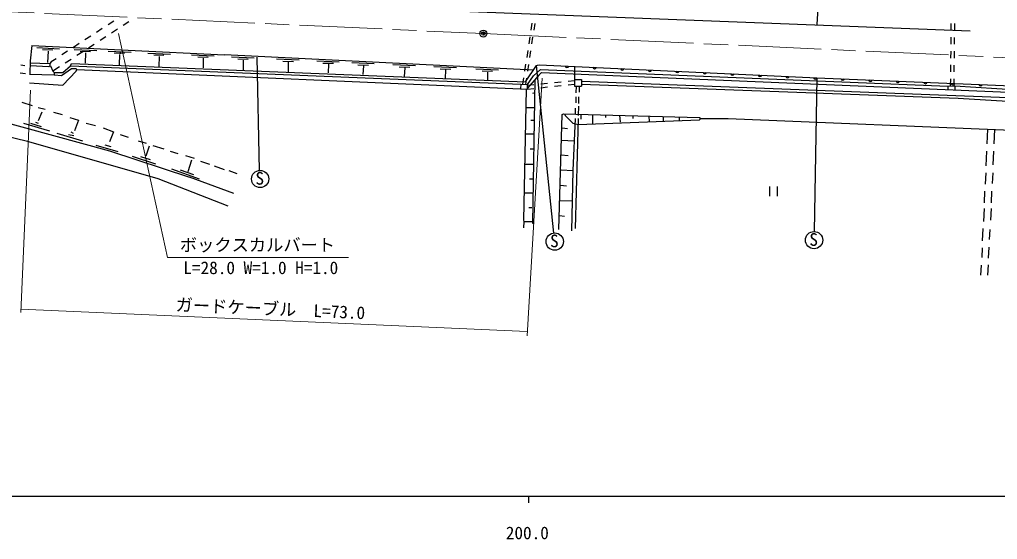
# Model space of a CAD drawing. Units: millimetres, scale not verified. Extents: x 40000 to 680000, y 20000 to 380000.
# Drawn here: x 194252 to 335980, y 198715 to 274028 of the extents above; entities that cross this region are included whole.
import ezdxf
from ezdxf.enums import TextEntityAlignment as Align

# ---------------------------------------------------------------- set-up
doc = ezdxf.new("R2010")
doc.units = ezdxf.units.MM
doc.header["$LTSCALE"] = 1000
doc.header["$PDMODE"] = 32
doc.header["$PDSIZE"] = 500
doc.linetypes.add('CHAIN', pattern=[18.5, 12, -1.5, 3.5, -1.5])
for name, color, linetype, lineweight in [('M-BGD', 7, 'Continuous', 25), ('M-BMK', 2, 'CHAIN', 13), ('M-BMK-SRVR', 3, 'Continuous', 25), ('M-STR-HTXT', 7, 'Continuous', 13), ('M-TTL-BAND', 7, 'Continuous', 25)]:
    doc.layers.add(name, color=color, linetype=linetype, lineweight=lineweight)
doc.styles.add('ＭＳ ゴシック', font='')
doc.styles.get('ＭＳ ゴシック').set_extended_font_data('MS Gothic')

msp = doc.modelspace()

# ---------------------------------------------------------------- linework, layer by layer
at = {"layer": 'M-BGD'}
for p, q in [((311272, 297805), (309822, 273318)), ((238278, 276028), (332004, 272387)), ((207924, 273805), (207086, 273261)), ((210113, 273705), (209274, 273161)), ((206247, 272716), (205408, 272172)), ((208435, 272617), (207596, 272072)), ((268509, 273482), (268357, 272494)), ((268916, 273467), (268764, 272479)), ((329249, 273457), (329238, 272457)), ((329750, 273440), (329739, 272440)), ((204569, 271628), (203730, 271083)), ((206757, 271528), (205918, 270984)), ((268205, 271506), (268053, 270517)), ((268612, 271491), (268460, 270502)), ((329227, 271457), (329215, 270457)), ((329727, 271440), (329716, 270440)), ((196030, 270270), (195776, 268069)), ((196030, 270270), (223970, 268916)), ((196742, 269963), (200042, 269811)), ((197594, 269708), (199082, 269651)), ((198375, 269469), (198307, 267815)), ((201213, 269450), (200375, 268906)), ((202891, 270539), (202052, 269995)), ((202175, 269700), (205475, 269547)), ((203402, 269351), (202563, 268806)), ((203028, 269445), (204516, 269388)), ((205079, 270439), (204240, 269895)), ((207104, 269461), (210404, 269308)), ((267901, 269529), (267749, 268541)), ((268309, 269514), (268157, 268525)), ((329204, 269457), (329192, 268457)), ((329705, 269440), (329693, 268440)), ((195776, 268069), (195724, 266121)), ((198824, 267900), (198654, 267646)), ((199536, 268362), (198824, 267900)), ((201724, 268262), (200885, 267718)), ((203808, 269205), (203748, 267723)), ((207957, 269206), (209444, 269149)), ((208737, 268967), (208676, 267484)), ((208814, 269254), (208814, 269085)), ((212843, 269182), (216143, 269030)), ((213696, 268928), (215183, 268870)), ((214476, 268688), (214415, 267205)), ((219177, 268927), (222442, 268787)), ((220078, 268611), (221611, 268576)), ((220874, 268448), (220851, 267032)), ((261985, 267053), (223970, 268916)), ((224971, 268645), (228236, 268505)), ((225872, 268329), (227405, 268294)), ((226668, 268165), (226644, 266749)), ((228626, 268577), (228968, 252175)), ((231506, 268325), (234771, 268184)), ((232407, 268009), (233940, 267974)), ((237328, 268040), (240592, 267899)), ((194421, 267476), (195014, 267392)), ((195764, 267759), (198654, 267646)), ((195776, 267392), (198485, 267222)), ((198485, 267222), (198654, 267307)), ((198654, 267646), (198654, 267307)), ((198654, 267307), (198739, 267307)), ((198739, 267307), (199078, 266545)), ((200046, 267173), (199078, 266545)), ((199078, 266545), (199247, 266376)), ((201787, 266884), (200348, 265868)), ((200517, 266376), (201618, 267307)), ((200517, 264513), (202464, 266545)), ((201618, 267307), (201787, 267646)), ((201618, 267307), (266896, 264676)), ((201787, 267646), (267573, 265021)), ((202464, 266884), (201787, 266884)), ((202549, 266799), (202464, 266884)), ((202464, 266545), (202549, 266799)), ((202549, 266799), (266878, 263990)), ((233203, 267845), (233179, 266429)), ((238229, 267724), (239762, 267689)), ((239024, 267560), (238966, 266307)), ((242389, 267792), (245654, 267651)), ((243290, 267476), (244823, 267441)), ((244086, 267312), (244027, 266059)), ((248376, 267498), (251641, 267358)), ((249277, 267182), (250810, 267147)), ((250073, 267019), (250014, 265766)), ((254304, 267208), (257569, 267067)), ((255205, 266892), (256738, 266857)), ((256000, 266728), (255942, 265476)), ((260384, 266910), (263649, 266769)), ((261285, 266594), (262818, 266559)), ((268758, 266714), (261985, 267053)), ((267597, 267552), (267445, 266564)), ((267573, 265021), (269182, 267392)), ((268005, 267537), (267853, 266549)), ((268758, 265868), (269774, 266799)), ((269182, 267392), (269324, 267443)), ((271688, 243107), (269182, 267392)), ((269324, 267443), (269605, 267476)), ((269774, 266799), (328813, 264398)), ((274662, 267257), (274685, 266122)), ((329181, 267458), (329170, 266458)), ((329682, 267440), (329671, 266440)), ((169190, 265444), (207290, 255030)), ((194336, 266291), (195098, 266206)), ((195691, 266122), (199247, 266037)), ((199247, 266376), (200517, 266376)), ((199247, 266376), (199247, 266037)), ((199332, 265952), (199247, 266037)), ((200348, 265868), (199332, 265952)), ((262081, 266430), (262066, 265317)), ((267293, 265575), (267153, 264664)), ((267701, 265560), (267560, 264646)), ((269520, 265952), (267876, 264103)), ((267879, 264632), (268758, 265868)), ((268941, 265301), (268589, 244532)), ((269891, 266364), (269520, 265952)), ((269891, 266364), (337575, 263498)), ((273768, 265125), (274685, 265221)), ((274685, 266122), (274685, 264357)), ((274685, 265360), (275709, 265360)), ((275709, 265360), (275683, 264377)), ((275701, 265106), (337543, 262734)), ((309820, 265584), (309421, 243322)), ((329158, 265458), (329147, 264424)), ((329659, 265440), (329648, 264407)), ((195691, 264852), (200517, 264513)), ((266896, 264676), (266878, 263990)), ((266878, 263990), (267875, 263930)), ((266896, 264676), (267879, 264632)), ((267319, 244955), (267741, 263938)), ((267875, 263930), (267879, 264632)), ((267875, 263957), (268794, 264054)), ((267878, 264506), (268795, 264602)), ((269788, 264158), (270783, 264263)), ((269790, 264707), (270784, 264811)), ((271777, 264367), (272772, 264472)), ((271779, 264916), (272773, 265020)), ((273766, 264576), (274685, 264673)), ((274685, 264357), (275683, 264377)), ((274941, 264362), (274854, 263412)), ((275362, 264370), (275362, 263497)), ((275701, 264682), (330311, 262650)), ((328813, 264398), (328789, 263870)), ((328813, 264398), (329828, 264409)), ((329828, 264409), (329803, 263836)), ((329828, 264409), (338947, 263836)), ((195606, 256300), (168005, 263158)), ((268928, 263412), (268589, 263328)), ((274854, 262820), (274854, 261973)), ((275278, 262820), (275278, 261888)), ((330311, 262650), (337423, 262227)), ((194590, 262058), (196059, 261555)), ((196961, 261296), (197977, 261042)), ((267658, 261296), (268928, 261296)), ((274770, 261211), (274770, 260364)), ((275278, 261465), (275193, 260110)), ((197469, 260618), (196961, 259348)), ((199162, 260618), (200432, 260280)), ((201533, 259856), (202803, 259433)), ((202803, 259433), (202210, 257909)), ((268335, 259433), (268843, 259433)), ((272399, 243600), (272907, 260280)), ((272907, 260280), (273076, 260364)), ((273076, 260364), (292804, 259856)), ((273246, 260364), (273330, 260110)), ((273330, 260110), (274431, 259010)), ((274770, 259687), (274431, 252152)), ((275193, 259687), (274770, 243770)), ((275193, 258840), (292804, 259518)), ((275616, 260299), (275616, 259602)), ((277310, 260255), (277310, 258925)), ((279172, 260207), (279172, 259856)), ((281208, 260155), (281289, 259179)), ((283152, 260105), (283152, 259687)), ((285438, 260026), (285522, 259264)), ((287554, 259992), (287554, 259348)), ((289840, 259941), (289840, 259433)), ((292804, 259856), (292973, 259687)), ((292804, 259518), (292973, 259687)), ((292973, 259687), (296952, 259687)), ((296952, 259687), (352748, 257401)), ((194844, 259010), (198570, 257909)), ((195844, 259030), (197391, 258540)), ((196538, 259179), (196961, 259010)), ((203904, 259010), (205258, 258671)), ((206359, 258332), (207883, 257740)), ((272907, 258332), (273669, 258248)), ((274431, 259010), (275193, 258840)), ((334544, 258163), (334460, 256046)), ((335560, 258078), (335476, 256046)), ((199670, 257570), (203396, 256470)), ((201364, 257401), (202126, 257232)), ((201702, 257740), (202041, 257570)), ((207883, 257740), (207290, 256300)), ((208814, 257401), (210000, 256978)), ((267573, 257486), (268843, 257486)), ((272822, 256554), (274600, 256470)), ((214318, 250966), (195606, 256300)), ((205323, 255848), (208486, 254903)), ((206613, 255877), (207460, 255623)), ((211439, 256470), (212624, 256131)), ((212623, 254301), (213101, 255734)), ((213556, 255792), (215164, 255284)), ((268250, 255284), (268758, 255284)), ((207290, 255030), (218890, 251220)), ((210578, 254243), (213970, 253144)), ((211792, 254186), (213187, 253737)), ((216096, 254946), (217196, 254607)), ((218297, 254353), (219567, 253930)), ((218692, 252019), (219218, 253720)), ((272738, 254438), (273754, 254353)), ((334375, 254946), (334290, 252829)), ((335391, 254946), (335306, 252998)), ((216256, 252392), (220259, 250978)), ((220498, 253506), (221768, 253083)), ((222446, 252829), (223885, 252321)), ((267488, 253083), (268758, 253083)), ((224478, 246987), (214318, 250966)), ((217536, 252249), (219466, 251561)), ((225324, 248850), (218890, 251220)), ((224562, 252152), (225748, 251728)), ((268166, 250966), (268674, 250966)), ((272738, 252236), (274431, 252152)), ((274431, 252152), (274262, 243431)), ((334290, 251813), (334206, 250204)), ((335306, 251813), (335222, 250289)), ((272653, 250035), (273500, 249950)), ((302964, 249866), (302964, 248426)), ((304064, 249866), (304064, 248426)), ((267404, 248934), (268589, 248934)), ((334121, 249188), (334036, 247495)), ((335137, 249188), (335052, 247495)), ((268081, 246818), (268504, 246818)), ((272568, 247834), (274346, 247749)), ((334036, 246648), (333952, 244786)), ((335052, 246648), (334968, 244955)), ((272484, 245632), (273246, 245548)), ((267404, 244786), (267319, 244955)), ((267319, 243854), (267404, 244786)), ((267404, 244786), (268504, 244786)), ((268589, 244532), (268674, 244532)), ((333867, 243770), (333782, 241992)), ((334883, 243600), (334798, 242161)), ((333782, 240976), (333698, 239536)), ((334714, 241060), (334629, 239452)), ((333613, 238436), (333528, 236996)), ((334629, 238520), (334544, 236996))]:
    msp.add_line(p, q, dxfattribs=at)
msp.add_lwpolyline([(269605, 267476), (309820, 265584), (429877, 260666), (466056, 259207), (496850, 258756)], dxfattribs=at)
for centre in [(229118, 250934), (271820, 241864), (309402, 242072)]:
    msp.add_circle(centre, 1250, dxfattribs=at)
for centre, start, end in [((273603, 267345), 189.98678, 344.62602), ((277599, 267157), 189.98678, 344.62602), ((281594, 266969), 189.98678, 344.62602), ((285590, 266781), 189.98678, 344.62602), ((289586, 266593), 189.98678, 344.62602), ((293581, 266405), 189.98678, 344.62602), ((297577, 266217), 189.98678, 344.62602), ((301572, 266029), 189.98678, 344.62602), ((305568, 265841), 189.98678, 344.62602), ((309563, 265653), 189.98678, 344.62602), ((313560, 265487), 190.3346, 344.97384), ((317556, 265324), 190.3346, 344.97384), ((321553, 265160), 190.3346, 344.97384), ((325550, 264996), 190.3346, 344.97384), ((329546, 264833), 190.3346, 344.97384), ((333543, 264669), 190.3346, 344.97384)]:
    msp.add_arc(centre, 256, start, end, dxfattribs=at)
at = {"layer": 'M-BMK'}
for p, q in [((160901, 276617), (261470, 271994)), ((261470, 271994), (361437, 267399))]:
    msp.add_line(p, q, dxfattribs=at)
at = {"layer": 'M-BMK-SRVR'}
msp.add_circle((261470, 271994), 500, dxfattribs=at)
msp.add_point((261470, 271994), dxfattribs=at)
at = {"layer": 'M-STR-HTXT'}
for p, q in [((208596, 271991), (215672, 239536)), ((269972, 265531), (267801, 228211)), ((195859, 263791), (194421, 231578)), ((215672, 239536), (241921, 239536)), ((194443, 232077), (267836, 228815))]:
    msp.add_line(p, q, dxfattribs=at)
at = {"layer": 'M-TTL-BAND'}
for p, q in [((40000, 205000), (579000, 205000)), ((268000, 205000), (268000, 204000))]:
    msp.add_line(p, q, dxfattribs=at)

# ---------------------------------------------------------------- texts
at = {"layer": 'M-BGD', "style": 'ＭＳ ゴシック'}
for p in [(228439, 249560), (271141, 240490), (308723, 240698)]:
    msp.add_text('S', height=1833, dxfattribs=at).set_placement(p, align=Align.BOTTOM_LEFT)
at = {"layer": 'M-STR-HTXT', "style": 'ＭＳ ゴシック'}
for s, p in [('ボックスカルバート', (217485, 239915)), ('L=28.0 W=1.0 H=1.0', (217993, 236602))]:
    msp.add_text(s, height=1833, dxfattribs=at).set_placement(p, align=Align.BOTTOM_LEFT)
msp.add_text('ガードケーブル\u3000L=73.0', height=1833, rotation=357.455, dxfattribs=at).set_placement((216814, 231288), align=Align.BOTTOM_LEFT)
at = {"layer": 'M-TTL-BAND', "style": 'ＭＳ ゴシック'}
msp.add_text('200.0', height=1833, dxfattribs=at).set_placement((267844, 198195), align=Align.BOTTOM_CENTER)

doc.saveas('drawing.dxf')
